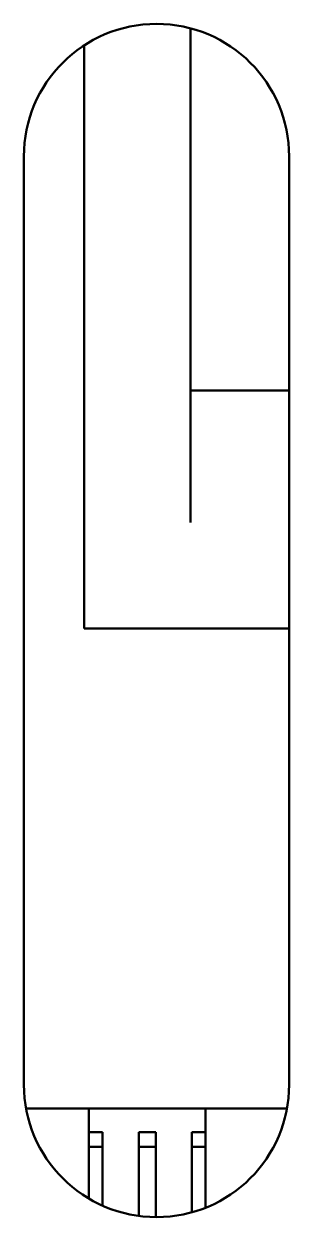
# Model space of a CAD drawing. Header units: millimetres. Extents: x 3137 to 5094, y 789 to 1822.
# Drawn here: x 3340.74 to 3350.74, y 1339.18 to 1384.18 of the extents above; entities that cross this region are included whole.
import ezdxf

# ---------------------------------------------------------------- set-up
doc = ezdxf.new("R2010")
doc.units = ezdxf.units.MM
doc.header["$LTSCALE"] = 1.8
doc.layers.add('외형선(ISO)', color=7, linetype='Continuous', lineweight=50)

msp = doc.modelspace()

# ---------------------------------------------------------------- linework, layer by layer
at = {"layer": '외형선(ISO)'}
for p, q in [((3347.018, 1381.381), (3347.018, 1384.015)), ((3343.018, 1365.381), (3343.018, 1383.374)), ((3347.018, 1365.381), (3347.018, 1381.381)), ((3340.742, 1344.181), (3340.742, 1379.181)), ((3350.742, 1379.181), (3350.742, 1344.181)), ((3347.018, 1370.353), (3350.742, 1370.353)), ((3343.018, 1365.381), (3343.018, 1361.381)), ((3343.018, 1361.381), (3347.018, 1361.381)), ((3347.018, 1361.381), (3350.742, 1361.381)), ((3340.823, 1343.281), (3343.192, 1343.281)), ((3343.192, 1339.88), (3343.192, 1343.281)), ((3343.192, 1343.281), (3347.592, 1343.281)), ((3347.592, 1343.281), (3347.592, 1339.536)), ((3347.592, 1343.281), (3350.66, 1343.281)), ((3343.192, 1342.381), (3343.712, 1342.381)), ((3343.712, 1341.835), (3343.712, 1342.381)), ((3345.072, 1342.381), (3345.072, 1341.835)), ((3345.072, 1342.381), (3345.712, 1342.381)), ((3345.712, 1341.835), (3345.712, 1342.381)), ((3347.072, 1342.381), (3347.072, 1341.835)), ((3347.072, 1342.381), (3347.592, 1342.381)), ((3343.192, 1341.835), (3343.712, 1341.835)), ((3343.712, 1339.611), (3343.712, 1341.835)), ((3345.072, 1341.835), (3345.712, 1341.835)), ((3345.072, 1341.835), (3345.072, 1339.226)), ((3345.712, 1339.181), (3345.712, 1341.835)), ((3347.072, 1341.835), (3347.592, 1341.835)), ((3347.072, 1341.835), (3347.072, 1339.361))]:
    msp.add_line(p, q, dxfattribs=at)
for centre, start, end in [((3345.742, 1379.181), 0, 180), ((3345.742, 1344.181), 180, 0)]:
    msp.add_arc(centre, 5, start, end, dxfattribs=at)

doc.saveas('drawing.dxf')
